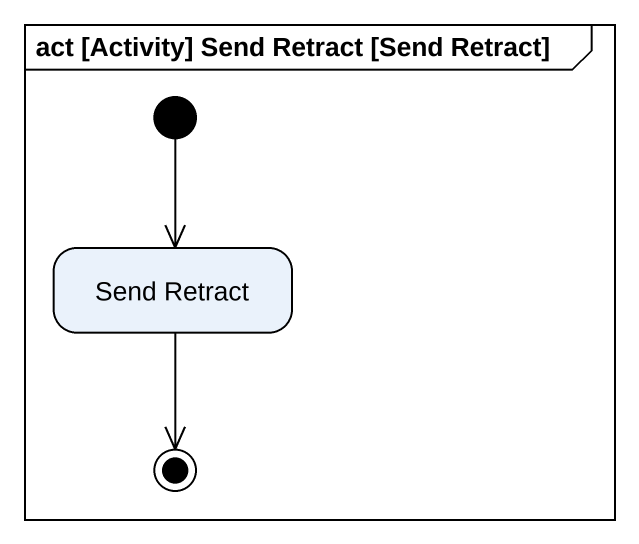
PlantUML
@startuml
mainframe act [Activity] Send Retract [Send Retract]
hide empty description
state "Send Retract" as Send_Retract
[*] --> Send_Retract
Send_Retract --> [*]
@enduml
